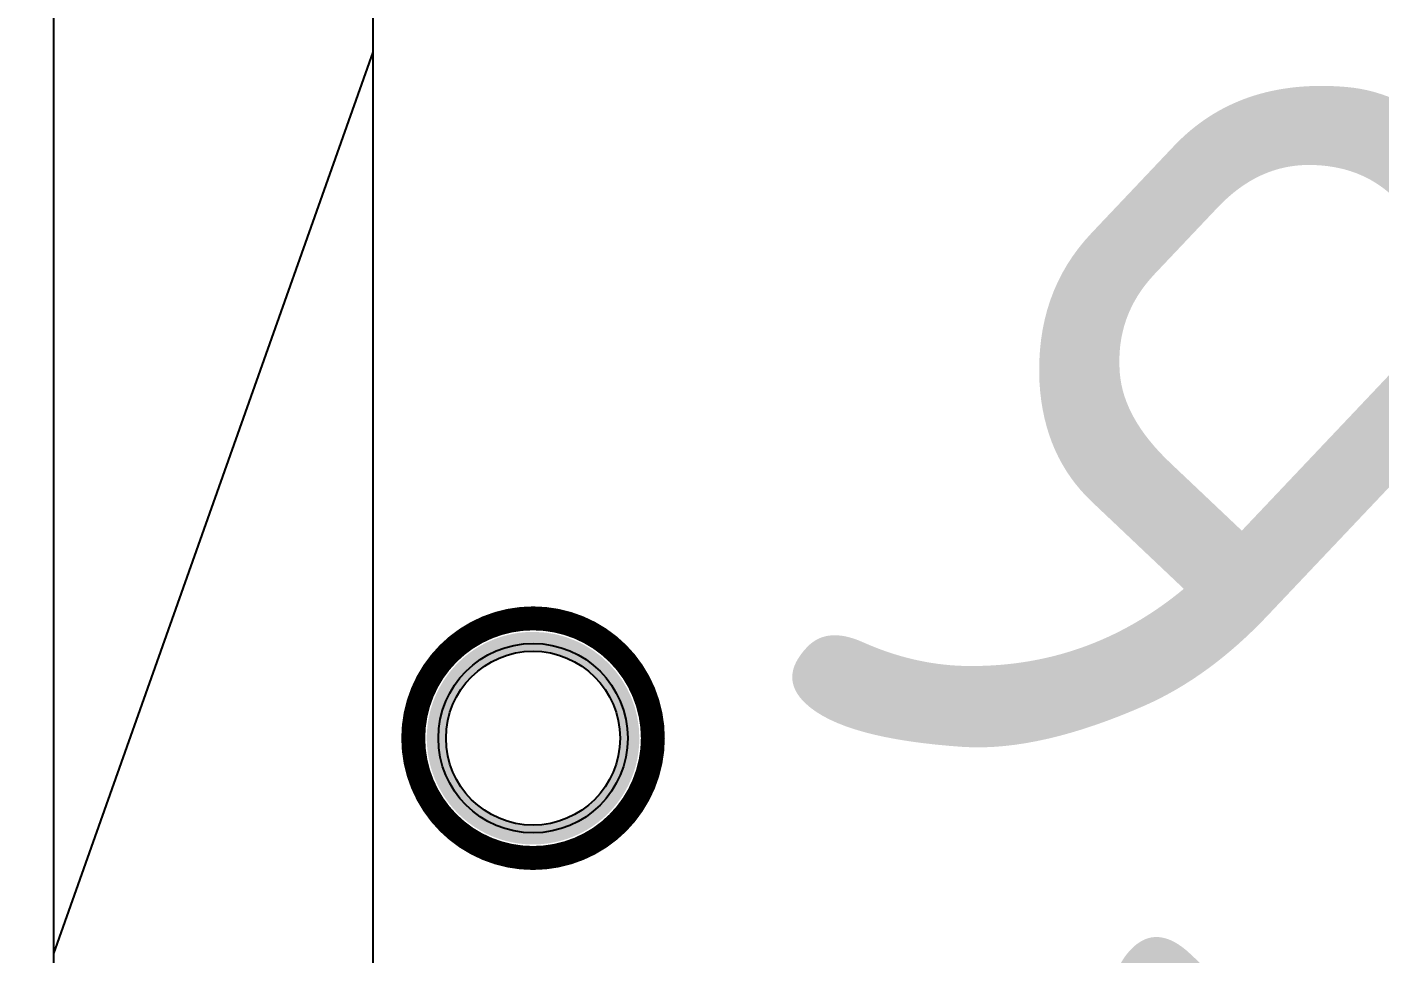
# Model space of a CAD drawing. Header units: inches. Extents: x 0 to 1813292486, y 0 to 3473589894.
# Drawn here: x 600670269 to 600671116, y 3473208322 to 3473208903 of the extents above; entities that cross this region are included whole.
import ezdxf
from ezdxf.enums import TextEntityAlignment as Align

# ---------------------------------------------------------------- set-up
doc = ezdxf.new("R2010")
doc.units = ezdxf.units.IN
doc.header["$LTSCALE"] = 1000
doc.header["$MEASUREMENT"] = 0
for name, color, linetype in [('A-Anno-Note', 241, 'Continuous'), ('AX-MALL-DIM-P02$0$A-Anno-Dims', 3, 'Continuous'), ('AX-MALL-P02-200$0$A-Anno-Note', 241, 'Continuous'), ('AX-MALL-WALL-P02$0$A-Anno-Note', 241, 'Continuous'), ('AX-MALL-WALL-P02-QT$0$A-Detl-Patt', 8, 'Continuous'), ('AX-MALL-WALL-P02-QT$0$A-Detl-Thin', 131, 'Continuous'), ('AX-MALL-WALL-P02-QT$0$A-Wall', 2, 'Continuous'), ('AX-MALL-WALL-P02-QT$0$A-Wall-Patt', 13, 'Continuous'), ('PX-MALL-P02-LG$0$P-Airr-Pipe', 140, 'Continuous'), ('PX-MALL-P02-LG$0$P-Pipe-Risr', 7, 'Continuous'), ('PX-MALL-P02-LG$0$P-Pipe-Risr-Arch', 6, 'Continuous'), ('PX-MALL-P02-LG$0$P-Pipe-Risr-W100', 6, 'Continuous'), ('PX-MALL-P02-LG$0$P-Pipe-Risr-W50', 6, 'Continuous')]:
    doc.layers.add(name, color=color, linetype=linetype)
doc.styles.add('AX-MALL-DIM-P02$0$_TCH_DIM_T3', font='gbenor.shx')
doc.styles.add('PX-MALL-P02-LG$0$jzfz', font='gbenor.shx', dxfattribs={"bigfont": 'gbcbig.shx'})
doc.dimstyles.new('AX-MALL-DIM-P02$0$_TCH_ARROW&&180', dxfattribs={"dimtxt": 535.5, "dimasz": 540, "dimexe": 450, "dimexo": 450, "dimgap": 137.25, "dimtad": 1, "dimdec": 0, "dimzin": 0, "dimdsep": 46, "dimtxsty": 'AX-MALL-DIM-P02$0$_TCH_DIM_T3', "dimcen": 0.09, "dimclrt": 7, "dimaunit": 1, "dimadec": 3, "dimazin": 2, "dimtfac": 1, "dimtdec": 0, "dimtix": 1, "dimtmove": 2, "dimatfit": 3, "dimfxl": 500, "dimtolj": 1, "dimtzin": 0, "dimarcsym": 0})

# ---------------------------------------------------------------- blocks, each defined once
blk = doc.blocks.new('AX-MALL-WALL-P02-QT$0$tj')
at = {"layer": 'AX-MALL-WALL-P02-QT$0$A-Detl-Patt'}
h = blk.add_hatch(dxfattribs=at)
h.set_pattern_fill('STEEL', color=256, scale=100.0000000000001, angle=50.43183869082386)
h.set_pattern_definition([(75.00000000004839, (-14278.19445574284, 156289.8254051208), (-153.3407249234246, 41.08752340989569), []), (75.00000000004839, (-14317.88195610046, 156358.5661673546), (-153.3407249234246, 41.08752340989569), [])])
edge = h.paths.add_edge_path()
edge.add_arc((274302.9537697641, 370915.3693751197), 354853.2281302969, 270.9601093956941, 275.9513128638887)
edge.add_line((311095.3180618286, 17974.67259407043), (323404.2928284407, 17664.898229599))
edge.add_arc((337498.5854798314, -5423.033113246463), 27049.98445535583, 84.4296474408203, 121.40245730350341, ccw=False)
edge.add_line((340124.270958662, 21499.21483898163), (352435.6233639717, 23411.5238032341))
edge.add_line((352435.6233639717, 23411.5238032341), (352460.3320846558, 23263.57286787033))
edge.add_arc((262948.9762239404, 558936.3422532297), 543099.989586636, 279.486523026639, 288.5053300047131)
edge.add_line((435325.042740941, 43917.80823612213), (435185.9318172932, 44187.60760259628))
edge.add_arc((262948.9762341097, 558936.342259489), 542799.9895904897, 279.51816553668203, 288.50044427399206, ccw=False)
edge.add_line((352706.5441896915, 23608.95860147476), (352681.7270303965, 23756.88773488998))
edge.add_line((352681.7270303965, 23756.88773488998), (340117.7681742907, 21803.84383869171))
edge.add_arc((337510.0970116529, -5455.006554111635), 27383.29552171703, 84.53552636432372, 121.2026843873002)
edge.add_line((323323.7129554749, 17967.02113437653), (311085.7617697716, 18275.00808191299))
edge.add_arc((274273.8104503512, 371474.5356685471), 355112.6948552598, 270.96411062040687, 275.9501261722048, ccw=False)
edge.add_line((280248.9759351015, 16412.11376953125), (280248.9759185314, 16111.96136569977))
blk = doc.blocks.new('AX-MALL-WALL-P02-QT')
at = {"layer": 'AX-MALL-WALL-P02-QT$0$A-Wall-Patt'}
h = blk.add_hatch(dxfattribs=at)
h.set_pattern_fill('普通砖', color=256, scale=200, style=0)
h.set_pattern_definition([(45, (0, 359.0227), (-353.55353201463, 353.55353201463), [])])
h.paths.add_polyline_path([(600466710.5434458, 3473036681.226578), (600468896.0938226, 3473042548.013767), (600468771.1487364, 3473042594.559477), (600468673.7669102, 3473042524.123519), (600466523.1258163, 3473036751.045144)])
at = {"layer": 'AX-MALL-WALL-P02-QT$0$A-Wall'}
for p, q in [((600466710.5434458, 3473036681.226578), (600468896.0938226, 3473042548.013767)), ((600466523.1258163, 3473036751.045144), (600468673.7669102, 3473042524.123519))]:
    blk.add_line(p, q, dxfattribs=at)
at = {"layer": 'AX-MALL-WALL-P02-QT$0$A-Detl-Thin', "rotation": 339.5681613091762}
blk.add_blockref('AX-MALL-WALL-P02-QT$0$tj', (600144118.6961328, 3473128496.287411), dxfattribs=at)
blk = doc.blocks.new('AX-MALL-WALL-P02')
at = {"layer": 'AX-MALL-WALL-P02$0$A-Anno-Note'}
blk.add_blockref('AX-MALL-WALL-P02-QT', (0, 0), dxfattribs=at)
blk = doc.blocks.new('PX-MALL-P02-LG$0$P-Risr')
at = {"layer": 'PX-MALL-P02-LG$0$P-Pipe-Risr-W50'}
h = blk.add_hatch(color=0, dxfattribs=at)
edge = h.paths.add_edge_path()
edge.add_ellipse((0, 0), major_axis=(47.05795628796547, 47.05795628796547), ratio=0.9999999999999695, start_angle=225.0000000000009, end_angle=405.0000000000009, ccw=False)
edge.add_ellipse((0, 0), major_axis=(47.05795628796764, 47.05795628796764), ratio=0.9999999999998785, start_angle=133.9675974886221, end_angle=225.0000000000035, ccw=False)
edge.add_line((-66.53919663240958, 1.199087783927098), (-54.4367953546693, 1.199087783927098))
edge.add_ellipse((0, 0), major_axis=(-38.50196423560672, 38.50196423560672), ratio=0.9999999999999859, start_angle=43.73814098242129, end_angle=134.9999999999996)
edge.add_ellipse((0, 0), major_axis=(38.50196423561096, 38.50196423561096), ratio=0.9999999999998216, start_angle=225.0000000000051, end_angle=405.0000000000051)
edge.add_ellipse((0, 0), major_axis=(38.50196423560679, 38.50196423560679), ratio=0.9999999999999831, start_angle=45.00000000000048, end_angle=133.7381409824204)
edge.add_line((-54.43679535467527, 1.199087783927098), (-66.53919663241555, 1.199087783927098))
edge.add_ellipse((0, 0), major_axis=(-47.05795628796762, 47.05795628796762), ratio=0.9999999999998742, start_angle=-45.00000000000358, end_angle=43.967597488629224, ccw=False)
at = {"layer": 'PX-MALL-P02-LG$0$P-Pipe-Risr-Arch', "ltscale": 0.7}
blk.add_circle((0, 0), 59.29000000000001, dxfattribs=at)
at = {"layer": 'PX-MALL-P02-LG$0$P-Pipe-Risr-W100', "color": 0, "const_width": 15}
blk.add_lwpolyline([(-75, 0, 1), (75, 0, 1)], format="xyb", close=True, dxfattribs=at)
at = {"layer": 'PX-MALL-P02-LG$0$P-Pipe-Risr-W50'}
blk.add_circle((0, 0), 54.45000000000001, dxfattribs=at)
at = {"layer": 'PX-MALL-P02-LG$0$P-Pipe-Risr', "style": 'PX-MALL-P02-LG$0$jzfz', "width": 0.6, "flags": 1}
for tag, p in [('SYS-MARK', (0.3310501334344735, -45.65933377496549)), ('RANGE', (0.3337570973526454, -45.67887874227017))]:
    blk.add_attdef(tag, text='', height=0.015625, dxfattribs=at).set_placement(p, align=Align.MIDDLE)
blk = doc.blocks.new('PX-MALL-P02-LG')
at = {"layer": 'PX-MALL-P02-LG$0$P-Airr-Pipe', "rotation": 249.5681612843863}
blk.add_blockref('PX-MALL-P02-LG$0$P-Risr', (600466874.0708265, 3473036833.734924), dxfattribs=at)
blk = doc.blocks.new('*D1070')
at = {"layer": 'AX-MALL-DIM-P02$0$A-Anno-Dims', "color": 0, "lineweight": -2, "transparency": 16777216}
for p, q in [((600467401.3672287, 3473036423.874448), (600467738.718961, 3473036298.201028)), ((600467825.2628815, 3473035559.71621), (600467932.374685, 3473035903.412387))]:
    blk.add_line(p, q, dxfattribs=at)
for start, end in [(75.49591693915258, 117.5320390899638), (159.5681612407749, 252.6905232997383), (294.7266454505495, 336.7627676013607)]:
    blk.add_arc((600468022.4668503, 3473036192.496614), 752.7974374294281, start, end, dxfattribs=at)
at = {"layer": 'AX-MALL-DIM-P02$0$A-Anno-Dims', "color": 0, "transparency": 16777216}
for points in [[(600467741.9484756, 3473036800.464775), (600467607.0322046, 3473036919.618457), (600467317.0292952, 3473036455.292803)], [(600468343.1755013, 3473035418.908816), (600468331.5327735, 3473035598.531885), (600467798.4849305, 3473035473.792167)]]:
    blk.add_solid(points, dxfattribs=at)
at = {"layer": 'AX-MALL-DIM-P02$0$A-Anno-Dims', "color": 7, "transparency": 16777216, "insert": (600467710.2135613, 3473036039.326966), "char_height": 535.5, "attachment_point": 5, "rotation": 296.1293422294003, "style": 'AX-MALL-DIM-P02$0$_TCH_DIM_T3'}
blk.add_mtext('\\A1;93°7\'21"', dxfattribs=at)
blk = doc.blocks.new('AX-MALL-DIM-P02')
at = {"layer": 'AX-MALL-DIM-P02$0$A-Anno-Dims'}
dim = blk.add_angular_dim_3p(base=(600467282.5372753, 3473036053.902942), center=(600468022.4668504, 3473036192.496613), p1=(600466979.6775627, 3473036580.966223), p2=(600467691.3731272, 3473035130.09599), dimstyle='AX-MALL-DIM-P02$0$_TCH_ARROW&&180', override={"dimgap": 0}, dxfattribs=at)
dim.commit()
dim.dimension.update_dxf_attribs({"geometry": '*D1070', "text_midpoint": (600467710.213561, 3473036039.326966), "dimtype": 133, "text_rotation": 296.1293422294003})
blk = doc.blocks.new('AX-MALL-P02-200')
at = {"layer": 'AX-MALL-P02-200$0$A-Anno-Note'}
blk.add_blockref('AX-MALL-WALL-P02', (0, 0), dxfattribs=at)
for name in ['AX-MALL-DIM-P02', 'PX-MALL-P02-LG']:
    blk.add_blockref(name, (0, 0), dxfattribs=at)

msp = doc.modelspace()

# ---------------------------------------------------------------- block references
at = {"layer": 'A-Anno-Note', "rotation": 20.43183869077545}
msp.add_blockref('AX-MALL-P02-200', (1250392458.527329, 9048125.682563305), dxfattribs=at)

doc.saveas('drawing.dxf')
